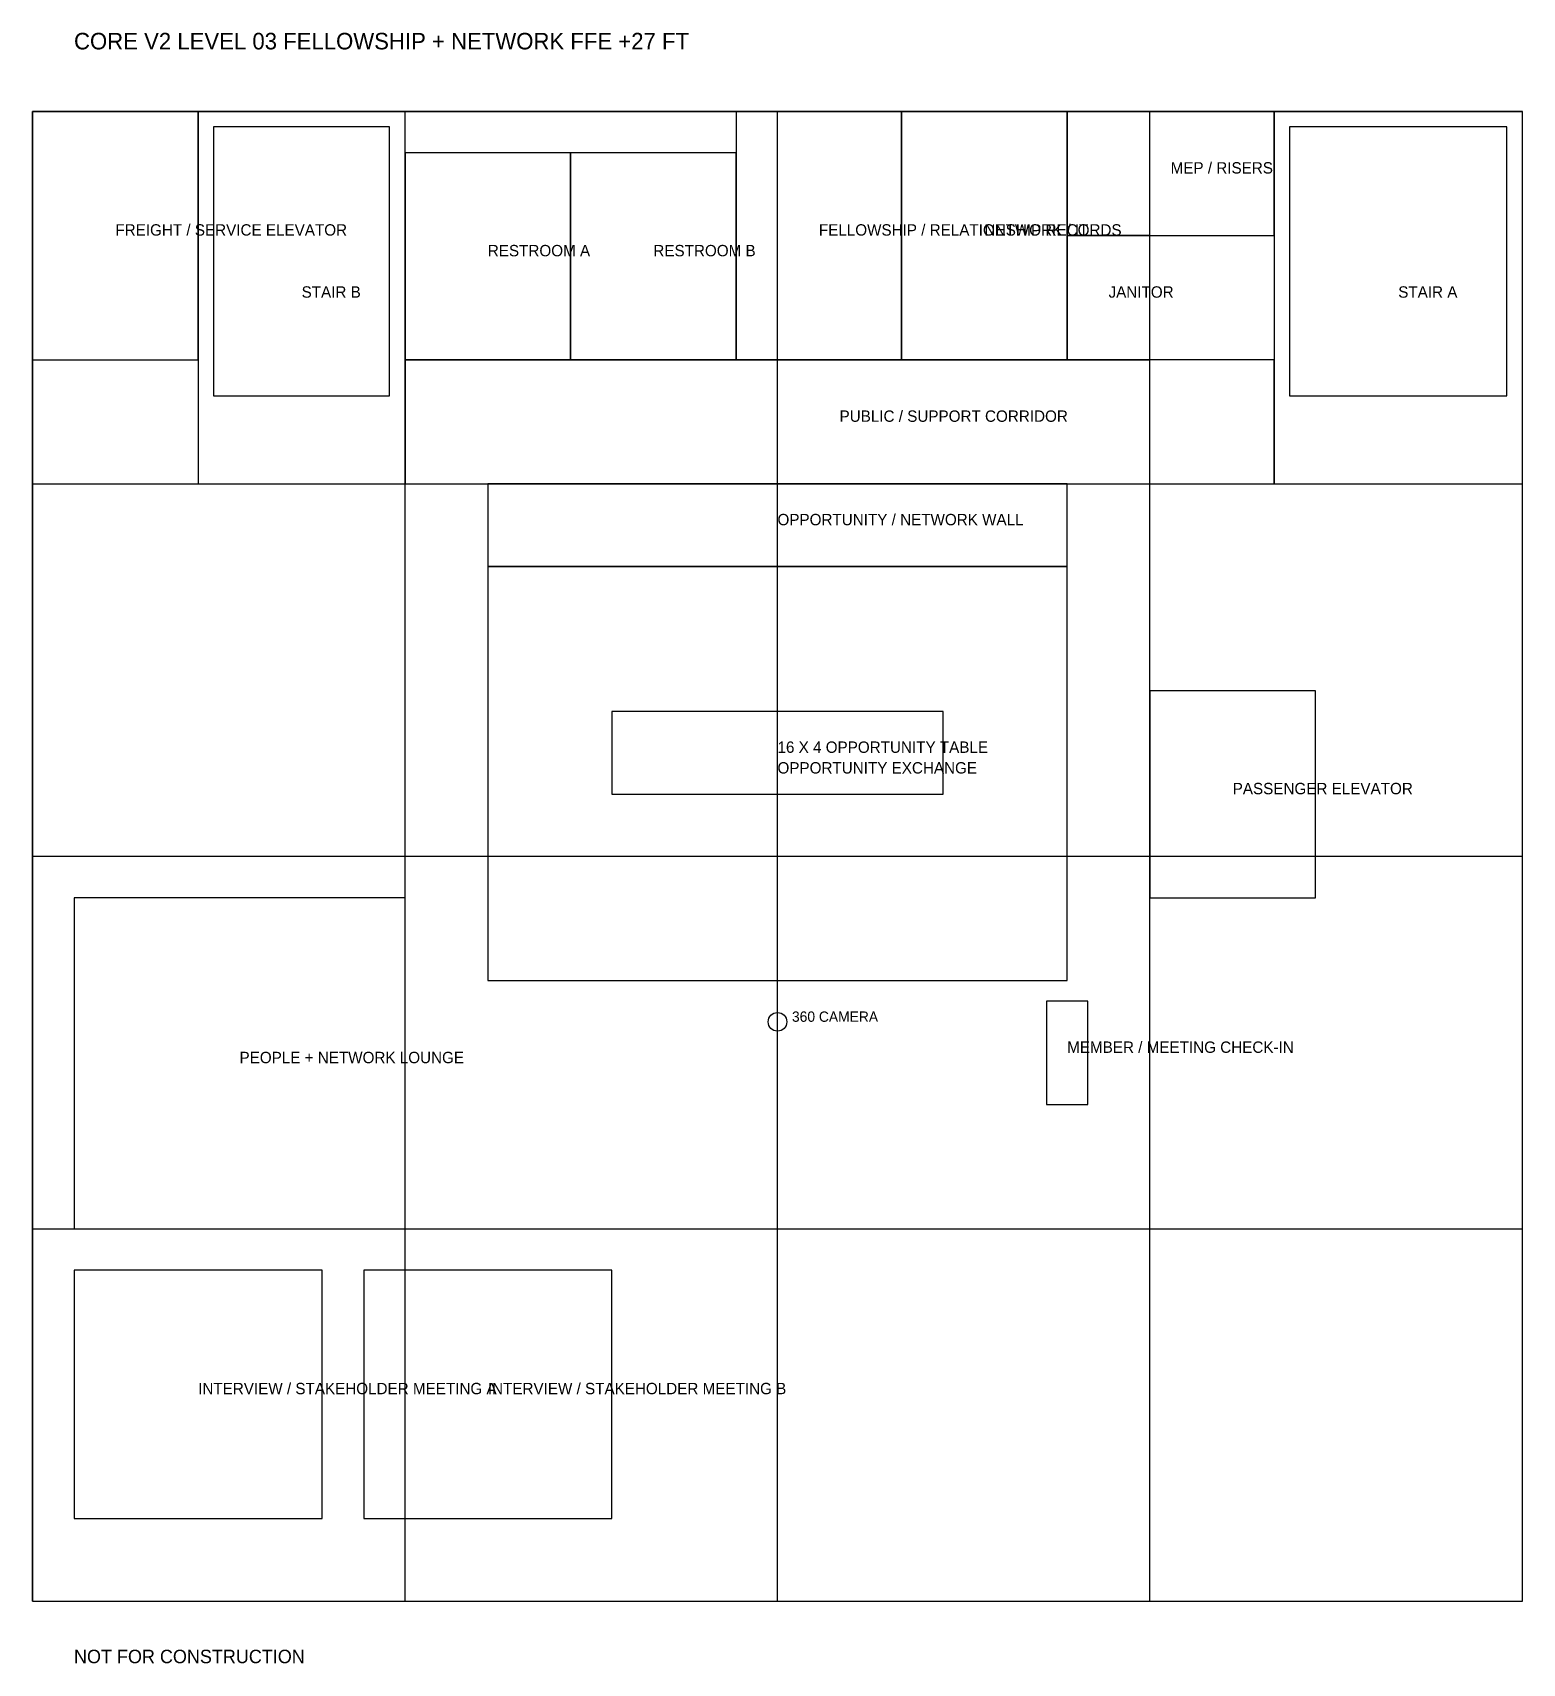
# Model space of a CAD drawing. Header units: metres. Extents: x 0 to 72, y -3 to 75.8.
import ezdxf

# ---------------------------------------------------------------- set-up
doc = ezdxf.new("R2010")
doc.units = ezdxf.units.M
for name, color, linetype in [('CORE', 1, 'Continuous'), ('GRID', 8, 'Continuous'), ('OPENINGS', 1, 'Continuous'), ('PROGRAM', 3, 'Continuous'), ('SHELL', 7, 'Continuous'), ('SUPPORT', 4, 'Continuous'), ('TEXT', 7, 'Continuous')]:
    doc.layers.add(name, color=color, linetype=linetype)

msp = doc.modelspace()

# ---------------------------------------------------------------- linework, layer by layer
at = {"layer": 'CORE'}
for points in [[(0, 60), (8, 60), (8, 72), (0, 72), (0, 60)], [(8, 54), (18, 54), (18, 72), (8, 72), (8, 54)], [(60, 54), (72, 54), (72, 72), (60, 72), (60, 54)], [(54, 34), (62, 34), (62, 44), (54, 44), (54, 34)]]:
    msp.add_lwpolyline(points, dxfattribs=at)
at = {"layer": 'GRID'}
for p, q in [((0, 0), (0, 72)), ((0, 72), (72, 72)), ((18, 0), (18, 72)), ((36, 0), (36, 72)), ((54, 0), (54, 72)), ((72, 0), (72, 72)), ((0, 54), (72, 54)), ((0, 36), (72, 36)), ((0, 18), (72, 18)), ((0, 0), (72, 0))]:
    msp.add_line(p, q, dxfattribs=at)
at = {"layer": 'OPENINGS'}
for points in [[(8.75, 58.25), (17.25, 58.25), (17.25, 71.25), (8.75, 71.25), (8.75, 58.25)], [(60.75, 58.25), (71.25, 58.25), (71.25, 71.25), (60.75, 71.25), (60.75, 58.25)]]:
    msp.add_lwpolyline(points, dxfattribs=at)
at = {"layer": 'PROGRAM'}
for points in [[(18, 60), (26, 60), (26, 70), (18, 70), (18, 60)], [(26, 60), (34, 60), (34, 70), (26, 70), (26, 60)], [(22, 50), (50, 50), (50, 54), (22, 54), (22, 50)], [(22, 30), (50, 30), (50, 50), (22, 50), (22, 30)], [(28, 39), (44, 39), (44, 43), (28, 43), (28, 39)], [(2, 18), (18, 18), (18, 34), (2, 34), (2, 18)], [(49, 24), (51, 24), (51, 29), (49, 29), (49, 24)], [(2, 4), (14, 4), (14, 16), (2, 16), (2, 4)], [(16, 4), (28, 4), (28, 16), (16, 16), (16, 4)]]:
    msp.add_lwpolyline(points, dxfattribs=at)
at = {"layer": 'SHELL'}
msp.add_lwpolyline([(0, 0), (72, 0), (72, 72), (0, 72), (0, 0)], dxfattribs=at)
at = {"layer": 'SUPPORT'}
for points in [[(34, 60), (42, 60), (42, 72), (34, 72), (34, 60)], [(42, 60), (50, 60), (50, 72), (42, 72), (42, 60)], [(50, 66), (60, 66), (60, 72), (50, 72), (50, 66)], [(50, 60), (54, 60), (54, 66), (50, 66), (50, 60)], [(18, 54), (60, 54), (60, 60), (18, 60), (18, 54)]]:
    msp.add_lwpolyline(points, dxfattribs=at)
at = {"layer": 'TEXT'}
msp.add_circle((36, 28), 0.45, dxfattribs=at)

# ---------------------------------------------------------------- texts
for s, height, p in [('CORE V2 LEVEL 03 FELLOWSHIP + NETWORK FFE +27 FT', 0.8, (2, 75)), ('MEP / RISERS', 0.55, (55, 69)), ('FREIGHT / SERVICE ELEVATOR', 0.55, (4, 66)), ('FELLOWSHIP / RELATIONSHIP RECORDS', 0.55, (38, 66)), ('NETWORK / IT', 0.55, (46, 66)), ('RESTROOM A', 0.55, (22, 65)), ('RESTROOM B', 0.55, (30, 65)), ('STAIR B', 0.55, (13, 63)), ('JANITOR', 0.55, (52, 63)), ('STAIR A', 0.55, (66, 63)), ('PUBLIC / SUPPORT CORRIDOR', 0.55, (39, 57)), ('OPPORTUNITY / NETWORK WALL', 0.55, (36, 52)), ('16 X 4 OPPORTUNITY TABLE', 0.55, (36, 41)), ('OPPORTUNITY EXCHANGE', 0.55, (36, 40)), ('PASSENGER ELEVATOR', 0.55, (58, 39)), ('360 CAMERA', 0.5, (36.7, 28)), ('MEMBER / MEETING CHECK-IN', 0.55, (50, 26.5)), ('PEOPLE + NETWORK LOUNGE', 0.55, (10, 26)), ('INTERVIEW / STAKEHOLDER MEETING A', 0.55, (8, 10)), ('INTERVIEW / STAKEHOLDER MEETING B', 0.55, (22, 10)), ('NOT FOR CONSTRUCTION', 0.65, (2, -3))]:
    msp.add_text(s, height=height, dxfattribs=at).set_placement(p)

doc.saveas('drawing.dxf')
